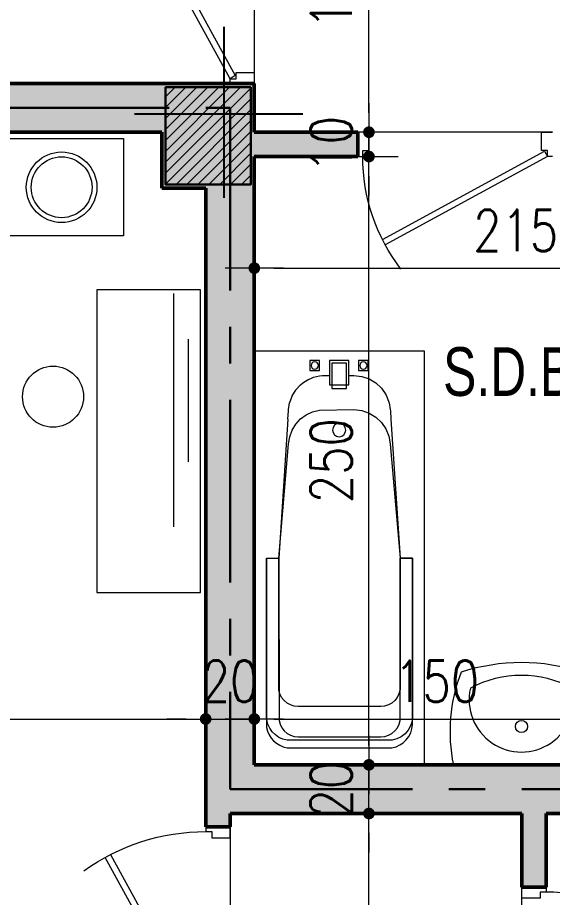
# Model space of a CAD drawing. Header units: millimetres. Extents: x 906 to 2589, y -1235 to -637.
# Drawn here: x 2455.077 to 2457.276, y -1218.709 to -1215.093 of the extents above; entities that cross this region are included whole.
import ezdxf

# ---------------------------------------------------------------- set-up
doc = ezdxf.new("R2010")
doc.units = ezdxf.units.MM
doc.linetypes.add('AXES', pattern=[2, 1.25, -0.25, 0.25, -0.25])
doc.linetypes.add('CONTINOUS', pattern=[0])
doc.layers.get('DEFPOINTS').update_dxf_attribs({"color": 255, "lineweight": 13})
for name, color, linetype, lineweight in [('A-signe', 7, 'Continuous', 9), ('AXE LIMITE', 1, 'AXES', 30), ('DIM.', 4, 'Continuous', 25), ('MENUISERIE', 7, 'Continuous', 13), ('MEUBLE', 35, 'Continuous', 15), ('MUR 0.5', 7, 'Continuous', 50), ('POTEAUX ARCH', 7, 'Continuous', 30), ('POTEAUX HACHURE', 7, 'Continuous', 15), ('SANITAIRE', 7, 'Continuous', 15), ('TEXTE', 7, 'Continuous', 20)]:
    doc.layers.add(name, color=color, linetype=linetype, lineweight=lineweight)
for name, color, linetype in [('AXE', 7, 'AXES'), ('TEINTE 2', 3, 'Continuous'), ('TEINTE 3', 150, 'Continuous')]:
    doc.layers.add(name, color=color, linetype=linetype)
doc.styles.add('atef', font='romans.shx', dxfattribs={"width": 0.8})
doc.styles.add('STYLE4', font='swisscl.ttf')
doc.dimstyles.new('COTEXT', dxfattribs={"dimscale": 0, "dimtxt": 0.17, "dimasz": 0.08, "dimexe": 0.015, "dimexo": 0.015, "dimgap": 0.07, "dimtad": 1, "dimdec": 0, "dimlfac": 100, "dimzin": 0, "dimdsep": 46, "dimtxsty": 'atef', "dimblk": 'SIG2', "dimcen": 0.15, "dimse1": 1, "dimse2": 1, "dimclrd": 256, "dimclre": 6, "dimclrt": 2, "dimadec": 0, "dimazin": 0, "dimtfac": 0.5, "dimtdec": 0, "dimtix": 1, "dimtmove": 2, "dimatfit": 1, "dimldrblk": 'SIG2', "dimfxl": 0.18, "dimtolj": 1, "dimtzin": 0, "dimlwd": 18, "dimarcsym": 0})

# ---------------------------------------------------------------- blocks, each defined once
blk = doc.blocks.new('PORTE 0.90')
at = {"layer": 'MENUISERIE'}
for points in [[(-0.7859, 0.3911), (-0.0325, -0.0217), (-0.02, 0), (-0.7742, 0.4132)], [(-0.9, 0), (-0.88, 0), (-0.88, -0.025), (-0.855, -0.025), (-0.855, -0.1), (-0.9, -0.1)], [(0, 0), (-0.02, 0), (-0.02, -0.025), (-0.045, -0.025), (-0.045, -0.1), (0, -0.1)]]:
    blk.add_lwpolyline(points, dxfattribs=at)
blk.add_arc((-0.02, 0), 0.86, 144.3645, 180, dxfattribs=at)
blk = doc.blocks.new('P - 0.80')
at = {"layer": 'MENUISERIE'}
for points in [[(-0.6991, 0.3412), (-0.0325, -0.0217), (-0.02, 0), (-0.6875, 0.3633)], [(-0.8, 0), (-0.78, 0), (-0.78, -0.025), (-0.755, -0.025), (-0.755, -0.1), (-0.8, -0.1)], [(0, 0), (-0.02, 0), (-0.02, -0.025), (-0.045, -0.025), (-0.045, -0.1), (0, -0.1)]]:
    blk.add_lwpolyline(points, dxfattribs=at)
blk.add_arc((-0.02, 0), 0.76, 142.5454, 180, dxfattribs=at)
blk = doc.blocks.new('SIG2')
at = {"layer": 'A-signe'}
for p, q in [((0, 1.5), (0, 0.5)), ((0, 0.5), (0, -0.5)), ((-1.5, 0), (-0.5, 0)), ((-0.5, 0), (0.5, 0)), ((0.5, 0), (1.5, 0)), ((0, -0.5), (0, -1.5))]:
    blk.add_line(p, q, dxfattribs=at)
at = {"layer": 'A-signe', "const_width": 0.3}
blk.add_lwpolyline([(-0.15, 0, 1), (0.15, 0, 1)], format="xyb", close=True, dxfattribs=at)
blk = doc.blocks.new('*D256')
at = {"layer": 'DEFPOINTS', "color": 0, "transparency": 16777216}
for p in [(2456.2633, -1215.664), (2456.5218, -1215.664), (2457.5504, -1218.164)]:
    blk.add_point(p, dxfattribs=at)
at = {"layer": 'DIM.', "lineweight": 18, "transparency": 16777216}
blk.add_line((2456.5218, -1218.084), (2456.5218, -1215.744), dxfattribs=at)
at = {"layer": 'DIM.', "lineweight": 18, "transparency": 16777216, "xscale": 0.08, "yscale": 0.08, "zscale": 0.08}
for p, rotation in [((2456.5218, -1215.664), 90), ((2456.5218, -1218.164), 270)]:
    blk.add_blockref('SIG2', p, dxfattribs=dict(at, rotation=rotation))
at = {"layer": 'DIM.', "color": 2, "transparency": 16777216, "insert": (2456.3668, -1216.914), "char_height": 0.17, "attachment_point": 5, "rotation": 90, "style": 'atef'}
blk.add_mtext('\\A1;250', dxfattribs=at)
blk = doc.blocks.new('*D264')
at = {"layer": 'DEFPOINTS', "color": 0, "transparency": 16777216}
for p in [(2456.5218, -1218.364), (2457.1504, -1218.364), (2457.1504, -1219.564)]:
    blk.add_point(p, dxfattribs=at)
at = {"layer": 'DIM.', "lineweight": 18, "transparency": 16777216}
blk.add_line((2456.5218, -1219.484), (2456.5218, -1218.444), dxfattribs=at)
at = {"layer": 'DIM.', "lineweight": 18, "transparency": 16777216, "xscale": 0.08, "yscale": 0.08, "zscale": 0.08}
for p, rotation in [((2456.5218, -1218.364), 90), ((2456.5218, -1219.564), 270)]:
    blk.add_blockref('SIG2', p, dxfattribs=dict(at, rotation=rotation))
at = {"layer": 'DIM.', "color": 2, "transparency": 16777216, "insert": (2456.3668, -1218.964), "char_height": 0.17, "attachment_point": 5, "rotation": 90, "style": 'atef'}
blk.add_mtext('\\A1;120', dxfattribs=at)
blk = doc.blocks.new('*D265')
at = {"layer": 'DEFPOINTS', "color": 0, "transparency": 16777216}
for p in [(2456.5218, -1218.164), (2457.5504, -1218.164), (2457.1504, -1218.364)]:
    blk.add_point(p, dxfattribs=at)
at = {"layer": 'DIM.', "lineweight": 18, "transparency": 16777216}
for p, q in [((2456.5218, -1218.084), (2456.5218, -1218.004)), ((2456.5218, -1218.364), (2456.5218, -1218.164)), ((2456.5218, -1218.444), (2456.5218, -1218.524))]:
    blk.add_line(p, q, dxfattribs=at)
at = {"layer": 'DIM.', "lineweight": 18, "transparency": 16777216, "xscale": 0.08, "yscale": 0.08, "zscale": 0.08}
for p, rotation in [((2456.5218, -1218.164), 270), ((2456.5218, -1218.364), 90)]:
    blk.add_blockref('SIG2', p, dxfattribs=dict(at, rotation=rotation))
at = {"layer": 'DIM.', "color": 2, "transparency": 16777216, "insert": (2456.3668, -1218.264), "char_height": 0.17, "attachment_point": 5, "rotation": 90, "style": 'atef'}
blk.add_mtext('\\A1;20', dxfattribs=at)
blk = doc.blocks.new('*D266')
at = {"layer": 'DEFPOINTS', "color": 0, "transparency": 16777216}
for p in [(2456.5218, -1214.364), (2456.8592, -1214.364), (2456.2633, -1215.564)]:
    blk.add_point(p, dxfattribs=at)
at = {"layer": 'DIM.', "lineweight": 18, "transparency": 16777216}
blk.add_line((2456.5218, -1215.484), (2456.5218, -1214.444), dxfattribs=at)
at = {"layer": 'DIM.', "lineweight": 18, "transparency": 16777216, "xscale": 0.08, "yscale": 0.08, "zscale": 0.08}
for p, rotation in [((2456.5218, -1214.364), 90), ((2456.5218, -1215.564), 270)]:
    blk.add_blockref('SIG2', p, dxfattribs=dict(at, rotation=rotation))
at = {"layer": 'DIM.', "color": 2, "transparency": 16777216, "insert": (2456.3668, -1214.964), "char_height": 0.17, "attachment_point": 5, "rotation": 90, "style": 'atef'}
blk.add_mtext('\\A1;120', dxfattribs=at)
blk = doc.blocks.new('*D267')
at = {"layer": 'DEFPOINTS', "color": 0, "transparency": 16777216}
for p in [(2456.2633, -1215.564), (2456.5218, -1215.564), (2456.2633, -1215.664)]:
    blk.add_point(p, dxfattribs=at)
at = {"layer": 'DIM.', "lineweight": 18, "transparency": 16777216}
for p, q in [((2456.5218, -1215.484), (2456.5218, -1215.404)), ((2456.5218, -1215.664), (2456.5218, -1215.564)), ((2456.5218, -1215.744), (2456.5218, -1215.824))]:
    blk.add_line(p, q, dxfattribs=at)
at = {"layer": 'DIM.', "lineweight": 18, "transparency": 16777216, "xscale": 0.08, "yscale": 0.08, "zscale": 0.08}
for p, rotation in [((2456.5218, -1215.564), 270), ((2456.5218, -1215.664), 90)]:
    blk.add_blockref('SIG2', p, dxfattribs=dict(at, rotation=rotation))
at = {"layer": 'DIM.', "color": 2, "transparency": 16777216, "insert": (2456.3668, -1215.614), "char_height": 0.17, "attachment_point": 5, "rotation": 90, "style": 'atef'}
blk.add_mtext('\\A1;10', dxfattribs=at)
blk = doc.blocks.new('*D130')
at = {"layer": 'DEFPOINTS', "color": 0, "transparency": 16777216}
for p in [(2455.8504, -1217.6521), (2452.8004, -1217.7442), (2455.8504, -1217.9756)]:
    blk.add_point(p, dxfattribs=at)
at = {"layer": 'DIM.', "lineweight": 18, "transparency": 16777216}
blk.add_line((2452.8804, -1217.9756), (2455.7704, -1217.9756), dxfattribs=at)
at = {"layer": 'DIM.', "lineweight": 18, "transparency": 16777216, "xscale": 0.08, "yscale": 0.08, "zscale": 0.08, "rotation": 180}
blk.add_blockref('SIG2', (2452.8004, -1217.9756), dxfattribs=at)
at = {"layer": 'DIM.', "lineweight": 18, "transparency": 16777216, "xscale": 0.08, "yscale": 0.08, "zscale": 0.08}
blk.add_blockref('SIG2', (2455.8504, -1217.9756), dxfattribs=at)
at = {"layer": 'DIM.', "color": 2, "transparency": 16777216, "insert": (2454.3254, -1217.8206), "char_height": 0.17, "attachment_point": 5, "style": 'atef'}
blk.add_mtext('\\A1;305', dxfattribs=at)
blk = doc.blocks.new('*D131')
at = {"layer": 'DEFPOINTS', "color": 0, "transparency": 16777216}
for p in [(2455.8504, -1217.586), (2456.0504, -1217.9756), (2456.0504, -1218.1661)]:
    blk.add_point(p, dxfattribs=at)
at = {"layer": 'DIM.', "lineweight": 18, "transparency": 16777216}
for p, q in [((2455.7704, -1217.9756), (2455.6904, -1217.9756)), ((2455.8504, -1217.9756), (2456.0504, -1217.9756)), ((2456.1304, -1217.9756), (2456.2104, -1217.9756))]:
    blk.add_line(p, q, dxfattribs=at)
at = {"layer": 'DIM.', "lineweight": 18, "transparency": 16777216, "xscale": 0.08, "yscale": 0.08, "zscale": 0.08}
blk.add_blockref('SIG2', (2455.8504, -1217.9756), dxfattribs=at)
at = {"layer": 'DIM.', "lineweight": 18, "transparency": 16777216, "xscale": 0.08, "yscale": 0.08, "zscale": 0.08, "rotation": 180}
blk.add_blockref('SIG2', (2456.0504, -1217.9756), dxfattribs=at)
at = {"layer": 'DIM.', "color": 2, "transparency": 16777216, "insert": (2455.9504, -1217.8206), "char_height": 0.17, "attachment_point": 5, "style": 'atef'}
blk.add_mtext('\\A1;20', dxfattribs=at)
blk = doc.blocks.new('*D132')
at = {"layer": 'DEFPOINTS', "color": 0, "transparency": 16777216}
for p in [(2457.5504, -1217.9756), (2456.0504, -1218.1661), (2457.5504, -1218.1661)]:
    blk.add_point(p, dxfattribs=at)
at = {"layer": 'DIM.', "lineweight": 18, "transparency": 16777216}
blk.add_line((2456.1304, -1217.9756), (2457.4704, -1217.9756), dxfattribs=at)
at = {"layer": 'DIM.', "lineweight": 18, "transparency": 16777216, "xscale": 0.08, "yscale": 0.08, "zscale": 0.08, "rotation": 180}
blk.add_blockref('SIG2', (2456.0504, -1217.9756), dxfattribs=at)
at = {"layer": 'DIM.', "lineweight": 18, "transparency": 16777216, "xscale": 0.08, "yscale": 0.08, "zscale": 0.08}
blk.add_blockref('SIG2', (2457.5504, -1217.9756), dxfattribs=at)
at = {"layer": 'DIM.', "color": 2, "transparency": 16777216, "insert": (2456.8004, -1217.8206), "char_height": 0.17, "attachment_point": 5, "style": 'atef'}
blk.add_mtext('\\A1;150', dxfattribs=at)
blk = doc.blocks.new('*D308')
at = {"layer": 'DEFPOINTS', "color": 0, "transparency": 16777216}
for p in [(2458.2004, -1215.664), (2458.2004, -1216.1226), (2456.0504, -1216.257)]:
    blk.add_point(p, dxfattribs=at)
at = {"layer": 'DIM.', "lineweight": 18, "transparency": 16777216}
blk.add_line((2456.1304, -1216.1226), (2458.1204, -1216.1226), dxfattribs=at)
at = {"layer": 'DIM.', "lineweight": 18, "transparency": 16777216, "xscale": 0.08, "yscale": 0.08, "zscale": 0.08, "rotation": 180}
blk.add_blockref('SIG2', (2456.0504, -1216.1226), dxfattribs=at)
at = {"layer": 'DIM.', "lineweight": 18, "transparency": 16777216, "xscale": 0.08, "yscale": 0.08, "zscale": 0.08}
blk.add_blockref('SIG2', (2458.2004, -1216.1226), dxfattribs=at)
at = {"layer": 'DIM.', "color": 2, "transparency": 16777216, "insert": (2457.1254, -1215.9676), "char_height": 0.17, "attachment_point": 5, "style": 'atef'}
blk.add_mtext('\\A1;215', dxfattribs=at)
blk = doc.blocks.new('BAIGNOIR 0.70-1.70')
at = {"layer": 'SANITAIRE'}
for p, q in [((0.138, 0.2794), (0.1006, 0.85)), ((0.562, 0.2794), (0.6, 0.85))]:
    blk.add_line(p, q, dxfattribs=at)
for points in [[(0, 1.7), (0.7, 1.7), (0.7, 0), (0, 0)], [(0.5998, 1.3897), (0.5949, 1.4081), (0.5877, 1.4226), (0.5778, 1.4353), (0.5656, 1.4458), (0.5514, 1.4536), (0.536, 1.4584), (0.52, 1.46), (0.18, 1.46), (0.164, 1.4584), (0.1486, 1.4536), (0.1344, 1.4458), (0.1222, 1.4353), (0.1123, 1.4226), (0.1051, 1.4081), (0.1014, 1.3925), (0.1006, 0.85), (0.1407, 0.38), (0.1454, 0.3515), (0.1555, 0.3243), (0.1706, 0.2996), (0.1902, 0.2783), (0.2136, 0.2612), (0.2398, 0.2488), (0.2679, 0.2417), (0.4097, 0.24), (0.4416, 0.2437), (0.472, 0.254), (0.4995, 0.2705), (0.523, 0.2924), (0.5413, 0.3188), (0.5536, 0.3485), (0.5593, 0.38), (0.6, 0.85)], [(0.3785, 0.0488), (0.3185, 0.0488), (0.3185, 0.1526), (0.3785, 0.1526)], [(0.3885, 0.0388), (0.3085, 0.0388), (0.3085, 0.1388), (0.3885, 0.1388)], [(0.2685, 0.0388), (0.2285, 0.0388), (0.2285, 0.0788), (0.2685, 0.0788)], [(0.4685, 0.0388), (0.4285, 0.0388), (0.4285, 0.0788), (0.4685, 0.0788)]]:
    blk.add_lwpolyline(points, close=True, dxfattribs=at)
for points in [[(0.0501, 0.85), (0.0501, 1.5465, -0.315661), (0.1344, 1.6296), (0.5656, 1.6296, -0.356924), (0.6506, 1.5346), (0.65, 0.85), (0.6, 0.85)], [(0.1452, 0.2123, 0.002879), (0.1457, 0.2106), (0.1552, 0.1851, 0.002875), (0.1559, 0.1836), (0.1703, 0.1601, 0.001962), (0.171, 0.1592), (0.1902, 0.1383, 0.167547), (0.2806, 0.1), (0.3085, 0.1), (0.3085, 0.1388), (0.3885, 0.1388), (0.3885, 0.1), (0.4097, 0.1), (0.4416, 0.1036), (0.472, 0.1139), (0.4995, 0.1304), (0.523, 0.1524), (0.5405, 0.1776, 0.004777), (0.5419, 0.1802), (0.5523, 0.2053, 0.012058), (0.5543, 0.2123)]]:
    blk.add_lwpolyline(points, format="xyb", dxfattribs=at)
at = {"layer": 'SANITAIRE', "elevation": 0.0009}
blk.add_lwpolyline([(0.1016, 1.5175), (0.1057, 1.5331), (0.1129, 1.5476), (0.1228, 1.5603), (0.135, 1.5708), (0.1491, 1.5786), (0.1645, 1.5834), (0.1806, 1.585), (0.5206, 1.585), (0.5366, 1.5834), (0.552, 1.5786), (0.5661, 1.5708), (0.5784, 1.5603), (0.5883, 1.5476), (0.5955, 1.5331), (0.5996, 1.5175), (0.6, 0.85), (0.65, 0.85), (0.6506, 1.5), (0.6486, 1.5201), (0.6425, 1.5393), (0.6328, 1.5569), (0.6197, 1.5723), (0.6038, 1.5847), (0.5857, 1.5936), (0.5662, 1.5988), (0.1349, 1.5988), (0.1176, 1.5944), (0.1012, 1.587), (0.0865, 1.5768), (0.0738, 1.5641), (0.0636, 1.5494), (0.0562, 1.533), (0.0501, 1.5079), (0.0501, 0.85), (0.1006, 0.85)], close=True, dxfattribs=at)
at = {"layer": 'SANITAIRE'}
for points in [[(0.0501, 0.85), (0.1006, 0.85)], [(0.138, 0.2794), (0.1404, 0.2447)], [(0.5596, 0.2447), (0.562, 0.2794)], [(0.1404, 0.2447), (0.1407, 0.24), (0.1452, 0.2123)], [(0.5543, 0.2123), (0.5593, 0.24), (0.5596, 0.2447)]]:
    blk.add_lwpolyline(points, dxfattribs=at)
for centre, radius in [((0.349, 0.3239), 0.0274), ((0.2485, 0.0588), 0.015), ((0.4485, 0.0588), 0.015)]:
    blk.add_circle(centre, radius, dxfattribs=at)
blk = doc.blocks.new('L.MAIN 56-46')
at = {"layer": 'SANITAIRE', "linetype": 'Continuous'}
blk.add_line((0, 0), (0, 0.56), dxfattribs=at)
blk.add_circle((-0.1575, 0.28), 0.025, dxfattribs=at)
for centre, radius, start, end in [((-0.1365, -0.1054), 0.6792, 78.4082, 111.1055), ((0.3903, 0.2801), 0.8103, 162.1661, 197.8338), ((0.0788, 0.28), 0.4463, 151.9275, 208.0725), ((-0.2678, 0.28), 0.2153, 257.3196, 102.6804), ((-0.1365, 0.6605), 0.6744, 248.7374, 281.6753)]:
    blk.add_arc(centre, radius, start, end, dxfattribs=at)
blk = doc.blocks.new('A$C4AA77CC6')
at = {"linetype": 'ByBlock'}
for p, q in [((1.1226, 2.0646), (0, 0.5318)), ((1.8487, 1.5329), (1.1226, 2.0646)), ((1.0926, 2.0237), (1.8187, 1.4919)), ((1.8487, 1.5329), (0.7261, 0)), ((0.5703, 1.3105), (0.9596, 1.0253)), ((0.6745, 0.636), (0.5703, 1.3105)), ((0.9596, 1.0253), (0.6745, 0.636)), ((0.3964, 0.9656), (0.1713, 0.6582)), ((0.6526, 0.778), (0.3964, 0.9656)), ((0.1713, 0.6582), (0.6426, 0.313)), ((1.0112, 0.3894), (0.6745, 0.636)), ((0.7561, 0.041), (0.03, 0.5727)), ((0, 0.5318), (0.7261, 0)), ((0.6426, 0.313), (0.8077, 0.5384))]:
    blk.add_line(p, q, dxfattribs=at)

msp = doc.modelspace()

# ---------------------------------------------------------------- hatches: boundary and pattern name
at = {"layer": 'POTEAUX HACHURE'}
h = msp.add_hatch(dxfattribs=at)
h.set_pattern_fill('ANSI31', color=256, scale=0.01)
h.set_pattern_definition([(45, (1330.042615, -277.71228), (-0.0224506403, 0.0224506403), [])])
h.paths.add_polyline_path([(2456.0354, -1215.379), (2455.6854, -1215.379), (2455.6851, -1215.779), (2456.0351, -1215.779)])
at = {"layer": 'TEINTE 2', "linetype": 'CONTINOUS'}
h = msp.add_hatch(color=256, dxfattribs=at)
h.dxf.hatch_style = 1
h.paths.add_polyline_path([(2455.9504, -1215.464), (2452.5504, -1215.464), (2452.5504, -1216.614), (2452.4704, -1216.614), (2452.4704, -1216.864), (2452.8004, -1216.864), (2452.8004, -1215.564), (2455.6704, -1215.564), (2455.6704, -1215.794), (2455.8504, -1215.794), (2455.8504, -1218.4183), (2455.9504, -1218.4183), (2455.9504, -1218.364), (2457.1504, -1218.364), (2457.1504, -1218.6669), (2457.2504, -1218.6669), (2457.2504, -1218.364), (2457.7504, -1218.364), (2457.7504, -1216.964), (2458.5551, -1216.964), (2458.5551, -1216.764), (2458.4004, -1216.764), (2458.4004, -1216.864), (2457.6504, -1216.864), (2457.6504, -1218.264), (2455.9504, -1218.264)])
at = {"layer": 'TEINTE 3', "linetype": 'CONTINOUS'}
h = msp.add_hatch(color=256, dxfattribs=at)
h.dxf.hatch_style = 1
h.paths.add_polyline_path([(2452.8004, -1214.314), (2452.8004, -1214.064), (2452.4704, -1214.064), (2452.4704, -1214.314), (2452.5504, -1214.314), (2452.5504, -1215.464), (2455.9504, -1215.464), (2455.9504, -1218.264), (2457.6504, -1218.264), (2457.6504, -1216.864), (2458.4004, -1216.864), (2458.4004, -1216.464), (2458.2004, -1216.464), (2458.2004, -1216.764), (2457.5504, -1216.764), (2457.5504, -1218.164), (2456.0504, -1218.164), (2456.0504, -1215.664), (2456.4763, -1215.664), (2456.4763, -1215.564), (2456.0504, -1215.564), (2456.0504, -1215.364), (2452.8004, -1215.364)])

# ---------------------------------------------------------------- linework, layer by layer
at = {"layer": 'AXE'}
for p, q in [((2455.9254, -1215.1309), (2455.9254, -1215.8339)), ((2455.557, -1215.489), (2456.2503, -1215.489))]:
    msp.add_line(p, q, dxfattribs=at)
at = {"layer": 'AXE LIMITE', "ltscale": 0.6}
msp.add_lwpolyline([(2452.5504, -1215.464), (2455.9504, -1215.464), (2455.9504, -1218.264), (2457.6504, -1218.264), (2457.6504, -1216.864), (2458.4004, -1216.864), (2458.4004, -1216.764)], dxfattribs=at)
msp.add_lwpolyline([(2452.5504, -1215.464), (2455.9504, -1215.464), (2455.9504, -1218.264), (2457.6504, -1218.264), (2457.6504, -1216.864), (2458.4004, -1216.864), (2458.4004, -1216.764)], dxfattribs=at)
at = {"layer": 'MENUISERIE'}
for p, q in [((2456.0504, -1214.464), (2456.0504, -1215.364)), ((2457.2763, -1215.564), (2456.4763, -1215.564)), ((2455.9504, -1218.4183), (2455.9504, -1219.3183)), ((2457.1504, -1219.4669), (2457.1504, -1218.6669))]:
    msp.add_line(p, q, dxfattribs=at)
at = {"layer": 'MEUBLE'}
for points in [[(2455.0122, -1215.5903), (2455.5122, -1215.5903), (2455.5122, -1215.9903), (2455.0122, -1215.9903)], [(2455.8291, -1217.4554), (2455.8291, -1216.2118), (2455.4033, -1216.2118), (2455.4033, -1217.4554)]]:
    msp.add_lwpolyline(points, close=True, dxfattribs=at)
for points in [[(2455.7181, -1216.227), (2455.7181, -1217.1863)], [(2455.7779, -1216.414), (2455.7779, -1216.9193)]]:
    msp.add_lwpolyline(points, dxfattribs=at)
for centre, radius in [((2455.2578, -1215.7902), 0.1451), ((2455.2578, -1215.7902), 0.1251), ((2455.2226, -1216.651), 0.1255)]:
    msp.add_circle(centre, radius, dxfattribs=at)
at = {"layer": 'MUR 0.5'}
for p, q in [((2452.8004, -1215.364), (2456.0504, -1215.364)), ((2456.0504, -1215.364), (2456.0504, -1215.564)), ((2452.8004, -1215.564), (2455.6704, -1215.564)), ((2455.6704, -1215.794), (2455.6704, -1215.564)), ((2456.0504, -1215.564), (2456.4763, -1215.564)), ((2456.4763, -1215.664), (2456.4763, -1215.564)), ((2456.0504, -1215.664), (2456.0504, -1218.164)), ((2456.0504, -1215.664), (2456.4763, -1215.664)), ((2455.8504, -1215.794), (2455.6704, -1215.794)), ((2455.8504, -1215.794), (2455.8504, -1218.4183)), ((2456.0504, -1218.164), (2457.5504, -1218.164)), ((2455.9504, -1218.364), (2457.1504, -1218.364)), ((2455.9504, -1218.364), (2455.9504, -1218.4183)), ((2457.1504, -1218.364), (2457.1504, -1218.6669)), ((2457.2504, -1218.364), (2457.7504, -1218.364)), ((2457.2504, -1218.364), (2457.2504, -1218.6669)), ((2455.8504, -1218.4183), (2455.9504, -1218.4183)), ((2457.2504, -1218.6669), (2457.1504, -1218.6669))]:
    msp.add_line(p, q, dxfattribs=at)
at = {"layer": 'POTEAUX ARCH'}
msp.add_lwpolyline([(2456.0354, -1215.379), (2455.6854, -1215.379), (2455.6854, -1215.779), (2456.0354, -1215.779)], close=True, dxfattribs=at)

# ---------------------------------------------------------------- block references
at = {"layer": 'MENUISERIE', "xscale": -1}
for name, p, rotation in [('PORTE 0.90', (2455.9504, -1215.364), 90), ('P - 0.80', (2457.2763, -1215.664), 180), ('PORTE 0.90', (2455.8504, -1219.3183), 90)]:
    msp.add_blockref(name, p, dxfattribs=dict(at, rotation=rotation))
at = {"layer": 'MENUISERIE', "rotation": 270}
msp.add_blockref('P - 0.80', (2457.2504, -1219.4669), dxfattribs=at)
at = {"layer": 'MEUBLE', "rotation": 306.2173682448366}
msp.add_blockref('A$C4AA77CC6', (2455.5308, -1213.6692), dxfattribs=at)
at = {"layer": 'SANITAIRE', "xscale": -1, "rotation": 180}
msp.add_blockref('BAIGNOIR 0.70-1.70', (2456.0504, -1216.464), dxfattribs=at)
at = {"layer": 'SANITAIRE', "rotation": 270}
msp.add_blockref('L.MAIN 56-46', (2456.869, -1218.164), dxfattribs=at)

# ---------------------------------------------------------------- texts
at = {"layer": 'TEXTE', "insert": (2456.8267, -1216.4476), "char_height": 0.2, "width": 0.808023, "attachment_point": 1, "style": 'STYLE4'}
msp.add_mtext('S.D.BAIN', dxfattribs=at)

# ---------------------------------------------------------------- dimensions: what is measured, and where the dimension line sits
at = {"layer": 'DIM.'}
for base, p1, p2, picture, middle in [((2456.5218, -1214.364), (2456.2633, -1215.564), (2456.8592, -1214.364), '*D266', (2456.3668, -1214.964)), ((2456.5218, -1215.564), (2456.2633, -1215.664), (2456.2633, -1215.564), '*D267', (2456.3668, -1215.614)), ((2456.5218, -1215.664), (2457.5504, -1218.164), (2456.2633, -1215.664), '*D256', (2456.3668, -1216.914)), ((2456.5218, -1218.164), (2457.1504, -1218.364), (2457.5504, -1218.164), '*D265', (2456.3668, -1218.264)), ((2456.5218, -1218.364), (2457.1504, -1219.564), (2457.1504, -1218.364), '*D264', (2456.3668, -1218.964))]:
    dim = msp.add_linear_dim(base=base, p1=p1, p2=p2, angle=90, dimstyle='COTEXT', override={"dimscale": 1}, dxfattribs=at)
    dim.commit()
    dim.dimension.update_dxf_attribs({"geometry": picture, "text_midpoint": middle})
for base, p1, p2, picture, middle in [((2458.2004, -1216.1226), (2456.0504, -1216.257), (2458.2004, -1215.664), '*D308', (2457.1254, -1215.9676)), ((2456.0504, -1217.9756), (2455.8504, -1217.586), (2456.0504, -1218.1661), '*D131', (2455.9504, -1217.8206)), ((2455.8504, -1217.9756), (2452.8004, -1217.7442), (2455.8504, -1217.6521), '*D130', (2454.3254, -1217.8206)), ((2457.5504, -1217.9756), (2456.0504, -1218.1661), (2457.5504, -1218.1661), '*D132', (2456.8004, -1217.8206))]:
    dim = msp.add_linear_dim(base=base, p1=p1, p2=p2, dimstyle='COTEXT', override={"dimscale": 1}, dxfattribs=at)
    dim.commit()
    dim.dimension.update_dxf_attribs({"geometry": picture, "text_midpoint": middle})

doc.saveas('drawing.dxf')
